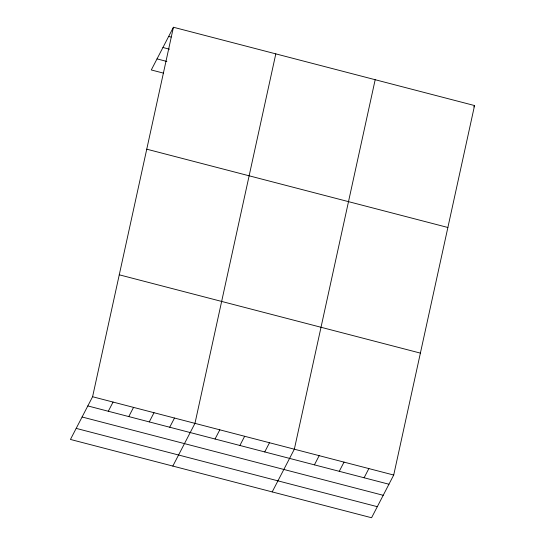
<?xml version="1.0" encoding="UTF-8"?>
<svg xmlns="http://www.w3.org/2000/svg" width="545" height="545" viewBox="0 0 545 545"><rect width="100%" height="100%" fill="white"/><g stroke="black" fill="none" stroke-linecap="round" stroke-linejoin="round"><path stroke-width="0.82" d="M92.589 396.74L173.426 27.25L474.552 105.553L393.708 475.042L371.574 517.75L70.448 439.447L92.589 396.74L393.708 475.042M275.811 53.873L194.967 423.363L172.833 466.07M375.178 79.713L294.341 449.203L272.2 491.91M173.426 27.25L151.292 69.958L163.575 73.153M108.298 411.257L113.06 402.067M128.777 416.578L133.539 407.387M149.255 421.905L154.017 412.715M169.727 427.226L174.495 418.042M215.05 439.011L219.812 429.821M239.889 445.469L244.651 436.286M264.734 451.934L269.496 442.744M473.816 106.963L474.552 105.553M314.417 464.851L319.179 455.661M339.262 471.309L344.024 462.126M364.101 477.774L368.863 468.584M168.664 36.44L171.123 37.08M162.935 47.497L169.488 49.2M157.028 58.894L166.852 61.449M146.748 149.18L447.874 227.483M119.266 274.809L420.386 353.112M87.827 405.93L388.946 484.232M82.091 416.993L383.21 495.296M76.184 428.384L377.304 506.687"/></g></svg>
